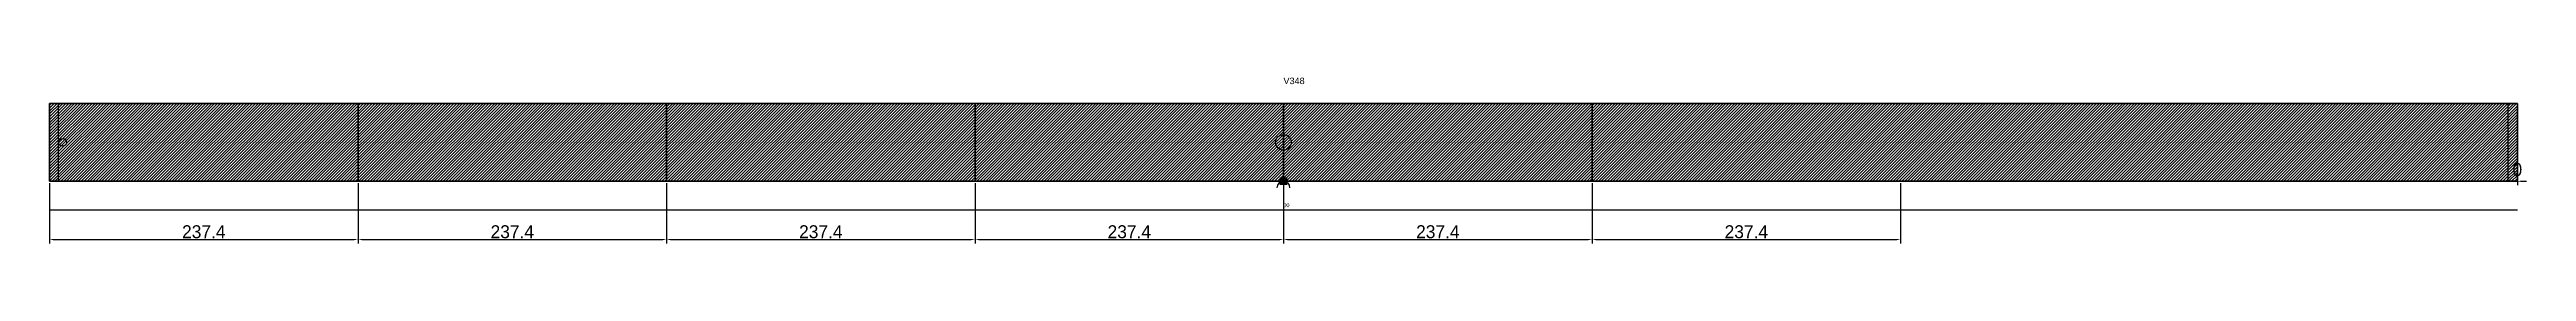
# Model space of a CAD drawing. Header units: metres. Extents: x 12796 to 14702, y 13111 to 13239.
import ezdxf

# ---------------------------------------------------------------- set-up
doc = ezdxf.new("R2010")
doc.units = ezdxf.units.M
for name, color, linetype in [('00 - FELIPE', 2, 'CONTINUOUS'), ('COTA', 241, 'CONTINUOUS'), ('Escoras', 2, 'CONTINUOUS'), ('Forcador', 251, 'CONTINUOUS'), ('Hachura', 251, 'CONTINUOUS'), ('NOMENCLATURA', 7, 'CONTINUOUS'), ('Painéis', 200, 'CONTINUOUS'), ('REAPROVEITAMENTO', 251, 'CONTINUOUS'), ('SARR_2.2x7', 40, 'CONTINUOUS')]:
    doc.layers.add(name, color=color, linetype=linetype)
doc.styles.add('STR_STANDARD', font='arial.ttf')
doc.dimstyles.new('EZ DXF', dxfattribs={"dimtxt": 10, "dimasz": 3.5, "dimexe": 3, "dimexo": 1.5, "dimgap": 1, "dimtad": 1, "dimdec": 1, "dimdsep": 46, "dimcen": 2.5, "dimazin": 3, "dimtfac": 1, "dimtmove": 0, "dimatfit": 3})

msp = doc.modelspace()

# ---------------------------------------------------------------- hatches: boundary and pattern name
at = {"layer": 'REAPROVEITAMENTO'}
h = msp.add_hatch(dxfattribs=at)
h.set_pattern_fill('ANSI31', scale=0.5)
h.paths.add_polyline_path([(12795.5914, 13158.9905), (14694.591156, 13158.9905), (14694.591156, 13218.9905), (12795.5914, 13218.9905)])
h = msp.add_hatch(dxfattribs=at)
h.set_pattern_fill('ANSI31', scale=0.5)
h.paths.add_polyline_path([(12795.5914, 13158.9905), (14694.591156, 13158.9905), (14694.591156, 13218.9905), (12795.5914, 13218.9905)])

# ---------------------------------------------------------------- linework, layer by layer
at = {"layer": '00 - FELIPE'}
msp.add_line((12795.5914, 13136.9905), (14694.591156, 13136.9905), dxfattribs=at)
msp.add_line((12795.5914, 13136.9905), (14694.591156, 13136.9905), dxfattribs=at)
at = {"layer": 'Escoras'}
msp.add_circle((13745.091278, 13188.9905), 6, dxfattribs=at)
msp.add_circle((13745.091278, 13188.9905), 6, dxfattribs=at)
at = {"layer": 'Forcador'}
msp.add_circle((12805.5914, 13188.9905), 3, dxfattribs=at)
msp.add_circle((12805.5914, 13188.9905), 3, dxfattribs=at)
at = {"layer": 'Hachura'}
msp.add_solid([(13742.091278, 13161.9905), (13748.091278, 13161.9905), (13742.091278, 13155.9905), (13748.091278, 13155.9905)], dxfattribs=at)
msp.add_solid([(13742.091278, 13161.9905), (13748.091278, 13161.9905), (13742.091278, 13155.9905), (13748.091278, 13155.9905)], dxfattribs=at)
at = {"layer": 'Painéis'}
for points in [[(12795.5914, 13158.9905), (12795.5914, 13218.9905)], [(12795.5914, 13218.9905), (14694.591156, 13218.9905)], [(12795.5914, 13158.9905), (12795.5914, 13218.9905)], [(12795.5914, 13218.9905), (14694.591156, 13218.9905)], [(13032.9914, 13158.9905), (13032.9914, 13218.9905)], [(13032.9914, 13158.9905), (13032.9914, 13218.9905)], [(13270.3914, 13158.9905), (13270.3914, 13218.9905)], [(13270.3914, 13158.9905), (13270.3914, 13218.9905)], [(13507.7914, 13158.9905), (13507.7914, 13218.9905)], [(13507.7914, 13158.9905), (13507.7914, 13218.9905)], [(13745.1914, 13158.9905), (13745.1914, 13218.9905)], [(13745.1914, 13158.9905), (13745.1914, 13218.9905)], [(13982.5914, 13158.9905), (13982.5914, 13218.9905)], [(13982.5914, 13158.9905), (13982.5914, 13218.9905)], [(14694.591156, 13158.9905), (14694.591156, 13218.9905)], [(14694.591156, 13158.9905), (14694.591156, 13218.9905)], [(12795.5914, 13158.9905), (14694.591156, 13158.9905)], [(12795.5914, 13158.9905), (14694.591156, 13158.9905)]]:
    msp.add_lwpolyline(points, close=True, dxfattribs=at)
msp.add_arc((13745.091278, 13153.9905), 5, 0, 180, dxfattribs=at)
msp.add_arc((13745.091278, 13153.9905), 5, 0, 180, dxfattribs=at)
at = {"layer": 'SARR_2.2x7'}
for p, q in [((12802.5914, 13158.9905), (12802.5914, 13218.9905)), ((12802.5914, 13158.9905), (12802.5914, 13218.9905)), ((14687.591156, 13158.9905), (14687.591156, 13218.9905)), ((14687.591156, 13158.9905), (14687.591156, 13218.9905))]:
    msp.add_line(p, q, dxfattribs=at)

# ---------------------------------------------------------------- texts
at = {"layer": '00 - FELIPE'}
msp.add_text('00', height=3, dxfattribs=at).set_placement((13745.091278, 13138.9905))
msp.add_text('00', height=3, dxfattribs=at).set_placement((13745.091278, 13138.9905))
at = {"layer": 'NOMENCLATURA', "style": 'STR_STANDARD'}
msp.add_text('V348', height=5, dxfattribs=at).set_placement((13745.091278, 13233.9905))
msp.add_text('V348', height=5, dxfattribs=at).set_placement((13745.091278, 13233.9905))

# ---------------------------------------------------------------- dimensions: what is measured, and where the dimension line sits
at = {"layer": 'COTA'}
for base, p1, p2 in [((14694.5911560001, 13158.9905), (14694.5911560001, 13158.9905), (14694.5911560001, 13218.9905)), ((14694.5911560001, 13158.9905), (14694.5911560001, 13158.9905), (14694.5911560001, 13218.9905)), ((12795.5914, 13113.9905), (12795.5914, 13158.9905), (13032.9914, 13158.9905)), ((12795.5914, 13113.9905), (12795.5914, 13158.9905), (13032.9914, 13158.9905)), ((13032.9914, 13113.9905), (13032.9914, 13158.9905), (13270.3914, 13158.9905)), ((13032.9914, 13113.9905), (13032.9914, 13158.9905), (13270.3914, 13158.9905)), ((13270.3914, 13113.9905), (13270.3914, 13158.9905), (13507.7914, 13158.9905)), ((13270.3914, 13113.9905), (13270.3914, 13158.9905), (13507.7914, 13158.9905)), ((13507.7914, 13113.9905), (13507.7914, 13158.9905), (13745.1914, 13158.9905)), ((13507.7914, 13113.9905), (13507.7914, 13158.9905), (13745.1914, 13158.9905)), ((13745.1914, 13113.9905), (13745.1914, 13158.9905), (13982.5914, 13158.9905)), ((13745.1914, 13113.9905), (13745.1914, 13158.9905), (13982.5914, 13158.9905)), ((13982.5914, 13113.9905), (13982.5914, 13158.9905), (14219.9914, 13158.9905)), ((13982.5914, 13113.9905), (13982.5914, 13158.9905), (14219.9914, 13158.9905))]:
    msp.add_linear_dim(base=base, p1=p1, p2=p2, dimstyle='EZ DXF', dxfattribs=at).render()

doc.saveas('drawing.dxf')
